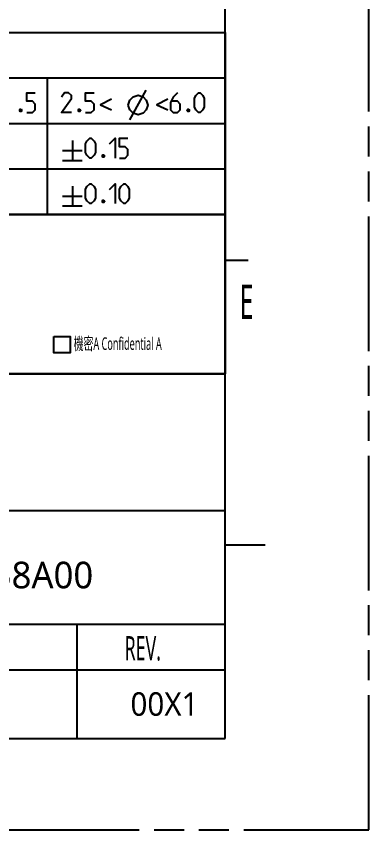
# Model space of a CAD drawing. Header units: millimetres. Extents: x 532 to 834, y 21 to 235.
# Drawn here: x 811.5 to 834.4, y 20.8 to 73.5 of the extents above; entities that cross this region are included whole.
import ezdxf

# ---------------------------------------------------------------- set-up
doc = ezdxf.new("R2010")
doc.units = ezdxf.units.MM
doc.header["$LTSCALE"] = 19.36
doc.linetypes.add('PHANTOM', pattern=[0.8, 0.45, -0.05, 0.1, -0.05, 0.1, -0.05])
doc.layers.get('0').update_dxf_attribs({"linetype": 'CONTINUOUS'})
doc.layers.add('0PAPERF', color=2, linetype='PHANTOM', plot=False)
doc.layers.add('鵬鼎', color=5, linetype='CONTINUOUS')
doc.styles.get("Standard").update_dxf_attribs({"font": 'simplex.shx', "width": 0.56})

msp = doc.modelspace()

# ---------------------------------------------------------------- linework, layer by layer
for p, q in [((825.079, 26.717), (825.079, 223.571)), ((825.079, 60.632), (778.63, 60.632)), ((825.079, 50.31), (825.079, 60.632)), ((825.079, 57.683), (826.553, 57.683)), ((778.63, 50.31), (825.079, 50.31)), ((825.079, 39.251), (827.659, 39.251)), ((540.489, 26.717), (825.079, 26.717))]:
    msp.add_line(p, q)
at = {"color": 2}
for p, q in [((769.399, 72.408), (825.079, 72.408)), ((825.079, 72.408), (825.079, 60.632)), ((769.399, 69.464), (825.079, 69.464)), ((813.559, 69.464), (813.559, 60.632)), ((818.901, 66.752), (819.968, 68.672)), ((769.399, 66.52), (825.079, 66.52)), ((815.18, 65.408), (815.18, 64.128)), ((814.54, 64.768), (815.82, 64.768)), ((814.54, 64.128), (815.82, 64.128)), ((769.399, 63.576), (825.079, 63.576)), ((815.18, 62.464), (815.18, 61.184)), ((814.54, 61.824), (815.82, 61.824)), ((814.54, 61.184), (815.82, 61.184)), ((769.399, 60.632), (825.079, 60.632))]:
    msp.add_line(p, q, dxfattribs=at)
at = {"color": 0}
for p, q in [((688.682, 60.632), (825.079, 60.632)), ((825.079, 50.31), (742.503, 50.31)), ((825.079, 50.31), (742.503, 50.31)), ((825.079, 41.463), (742.503, 41.463)), ((825.079, 34.09), (778.63, 34.09)), ((815.494, 26.717), (815.494, 34.09)), ((825.079, 31.141), (796.325, 31.141))]:
    msp.add_line(p, q, dxfattribs=at)
at = {"color": 2}
for points in [[(812.233, 67.224), (812.598, 67.224), (812.781, 67.407), (812.781, 67.773), (812.598, 67.955), (812.233, 67.955), (812.233, 68.504), (812.781, 68.504)], [(815.119, 67.224), (814.479, 67.224), (815.119, 68.138), (815.119, 68.321), (814.936, 68.504), (814.662, 68.504), (814.479, 68.23)], [(816.033, 67.224), (816.399, 67.224), (816.582, 67.407), (816.582, 67.773), (816.399, 67.955), (816.033, 67.955), (816.033, 68.504), (816.582, 68.504)], [(821.982, 68.504), (821.708, 68.23), (821.525, 67.864), (821.525, 67.407), (821.708, 67.224), (821.982, 67.224), (822.165, 67.407), (822.165, 67.773), (821.982, 67.955), (821.586, 67.955)], [(823.079, 67.59), (823.079, 68.138), (823.171, 68.321), (823.354, 68.504), (823.445, 68.504), (823.628, 68.321), (823.719, 68.138), (823.719, 67.59), (823.628, 67.407), (823.445, 67.224), (823.354, 67.224), (823.171, 67.407), (823.079, 67.59)], [(817.709, 68.083), (817.002, 67.732), (817.709, 67.402)], [(818.794, 67.712), (818.901, 68.032), (819.114, 68.245), (819.434, 68.352), (819.754, 68.245), (819.968, 68.032), (820.074, 67.712), (819.968, 67.392), (819.754, 67.178), (819.434, 67.072), (819.114, 67.178), (818.901, 67.392), (818.794, 67.712)], [(821.354, 68.083), (820.647, 67.732), (821.354, 67.402)], [(811.867, 67.437), (811.897, 67.376), (811.897, 67.346), (811.867, 67.285), (811.806, 67.285), (811.776, 67.346), (811.776, 67.376), (811.806, 67.437), (811.867, 67.437)], [(815.668, 67.437), (815.698, 67.376), (815.698, 67.346), (815.668, 67.285), (815.607, 67.285), (815.576, 67.346), (815.576, 67.376), (815.607, 67.437), (815.668, 67.437)], [(822.714, 67.437), (822.744, 67.376), (822.744, 67.346), (822.714, 67.285), (822.653, 67.285), (822.622, 67.346), (822.622, 67.376), (822.653, 67.437), (822.714, 67.437)], [(816.033, 64.646), (816.033, 65.194), (816.125, 65.377), (816.308, 65.56), (816.399, 65.56), (816.582, 65.377), (816.673, 65.194), (816.673, 64.646), (816.582, 64.463), (816.399, 64.28), (816.308, 64.28), (816.125, 64.463), (816.033, 64.646)], [(817.588, 65.194), (817.953, 65.56), (817.953, 64.28)], [(818.228, 64.28), (818.593, 64.28), (818.776, 64.463), (818.776, 64.829), (818.593, 65.011), (818.228, 65.011), (818.228, 65.56), (818.776, 65.56)], [(817.222, 64.493), (817.252, 64.432), (817.252, 64.402), (817.222, 64.341), (817.161, 64.341), (817.13, 64.402), (817.13, 64.432), (817.161, 64.493), (817.222, 64.493)], [(816.033, 61.702), (816.033, 62.25), (816.125, 62.433), (816.308, 62.616), (816.399, 62.616), (816.582, 62.433), (816.673, 62.25), (816.673, 61.702), (816.582, 61.519), (816.399, 61.336), (816.308, 61.336), (816.125, 61.519), (816.033, 61.702)], [(817.588, 62.25), (817.953, 62.616), (817.953, 61.336)], [(818.228, 61.702), (818.228, 62.25), (818.319, 62.433), (818.502, 62.616), (818.593, 62.616), (818.776, 62.433), (818.868, 62.25), (818.868, 61.702), (818.776, 61.519), (818.593, 61.336), (818.502, 61.336), (818.319, 61.519), (818.228, 61.702)], [(817.222, 61.549), (817.252, 61.488), (817.252, 61.458), (817.222, 61.397), (817.161, 61.397), (817.13, 61.458), (817.13, 61.488), (817.161, 61.549), (817.222, 61.549)]]:
    msp.add_lwpolyline(points, dxfattribs=at)
at = {"color": 0}
msp.add_lwpolyline([(742.503, 60.632), (825.079, 60.632), (825.079, 50.31), (742.503, 50.31)], close=True, dxfattribs=at)
at = {"color": 1}
msp.add_lwpolyline([(813.972, 52.732), (815.033, 52.732), (815.033, 51.671), (813.972, 51.671)], close=True, dxfattribs=at)
at = {"layer": '0PAPERF'}
for p, q in [((834.371, 20.819), (834.371, 234.635)), ((532.009, 20.819), (834.371, 20.819))]:
    msp.add_line(p, q, dxfattribs=at)

# ---------------------------------------------------------------- texts
at = {"color": 2, "insert": (815.269, 52.679), "char_height": 0.81023, "width": 10.5815, "attachment_point": 1}
msp.add_mtext('{\\fMicrosoft JhengHei|b0|i0|c136|p18;\\C1;機密A Confidential A}', dxfattribs=at)
at = {"color": 0}
for s, insert, char_height, width, attachment_point in [('{\\fMicrosoft JhengHei|b0|i0|c136|p18;\\W1;\\C256;A12-0000-FTSL0658A00}', (804.261, 37.287), 1.72323, 29.10105, 5), ('{\\fMicrosoft JhengHei|b0|i0|c136|p0;REV.}', (818.566, 33.347), 1.57502, 8.02004, 1), ('{\\fMicrosoft JhengHei|b0|i0|c136|p0;\\W0.967;00X1}', (818.943, 29.712), 1.51918, 8.02004, 1)]:
    msp.add_mtext(s, dxfattribs=dict(at, insert=insert, char_height=char_height, width=width, attachment_point=attachment_point))
at = {"layer": '鵬鼎', "insert": (826.007, 56.088), "char_height": 2.21184, "width": 4.17207, "attachment_point": 1}
msp.add_mtext('{\\fMicrosoft JhengHei|b0|i0|c136|p0;\\C0;E}', dxfattribs=at)

doc.saveas('drawing.dxf')
